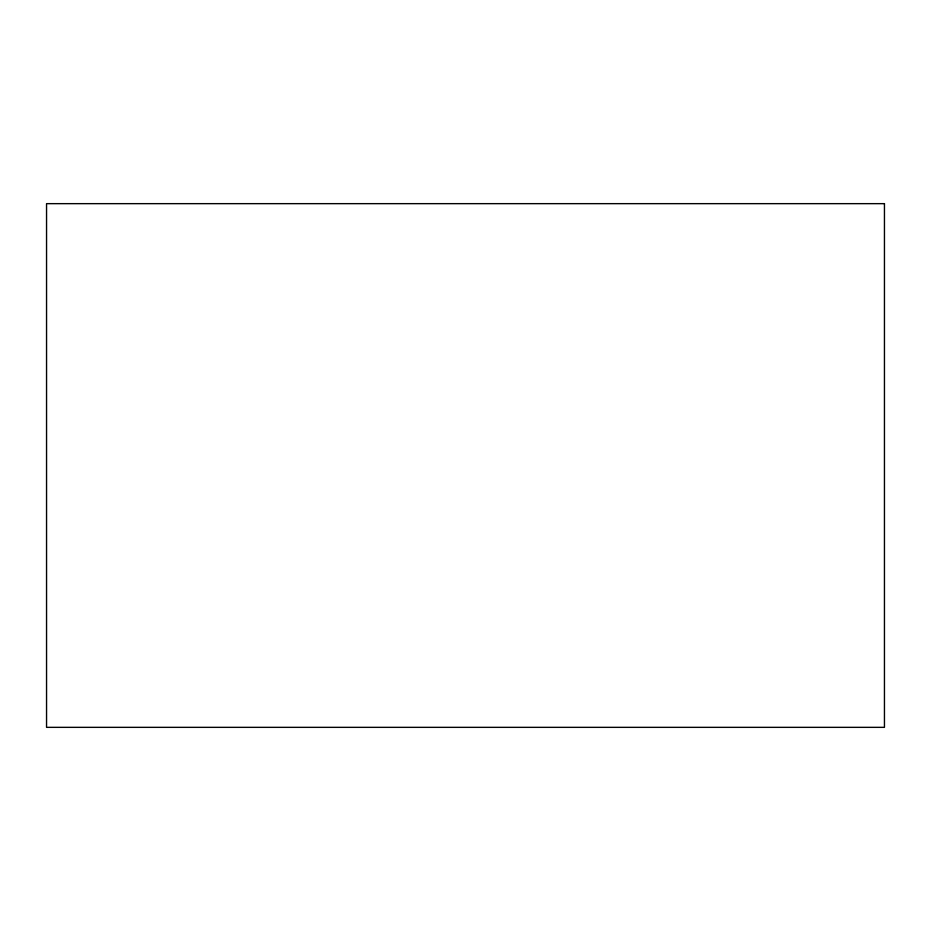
<?xml version="1.0" encoding="UTF-8"?>
<svg xmlns="http://www.w3.org/2000/svg" width="931" height="931" viewBox="0 0 931 931"><rect width="100%" height="100%" fill="white"/><g stroke="black" fill="none" stroke-linecap="round" stroke-linejoin="round"><path stroke-width="1.4" d="M884.45 203.656L46.55 203.656L46.55 727.344L884.45 727.344L884.45 203.656"/></g></svg>
